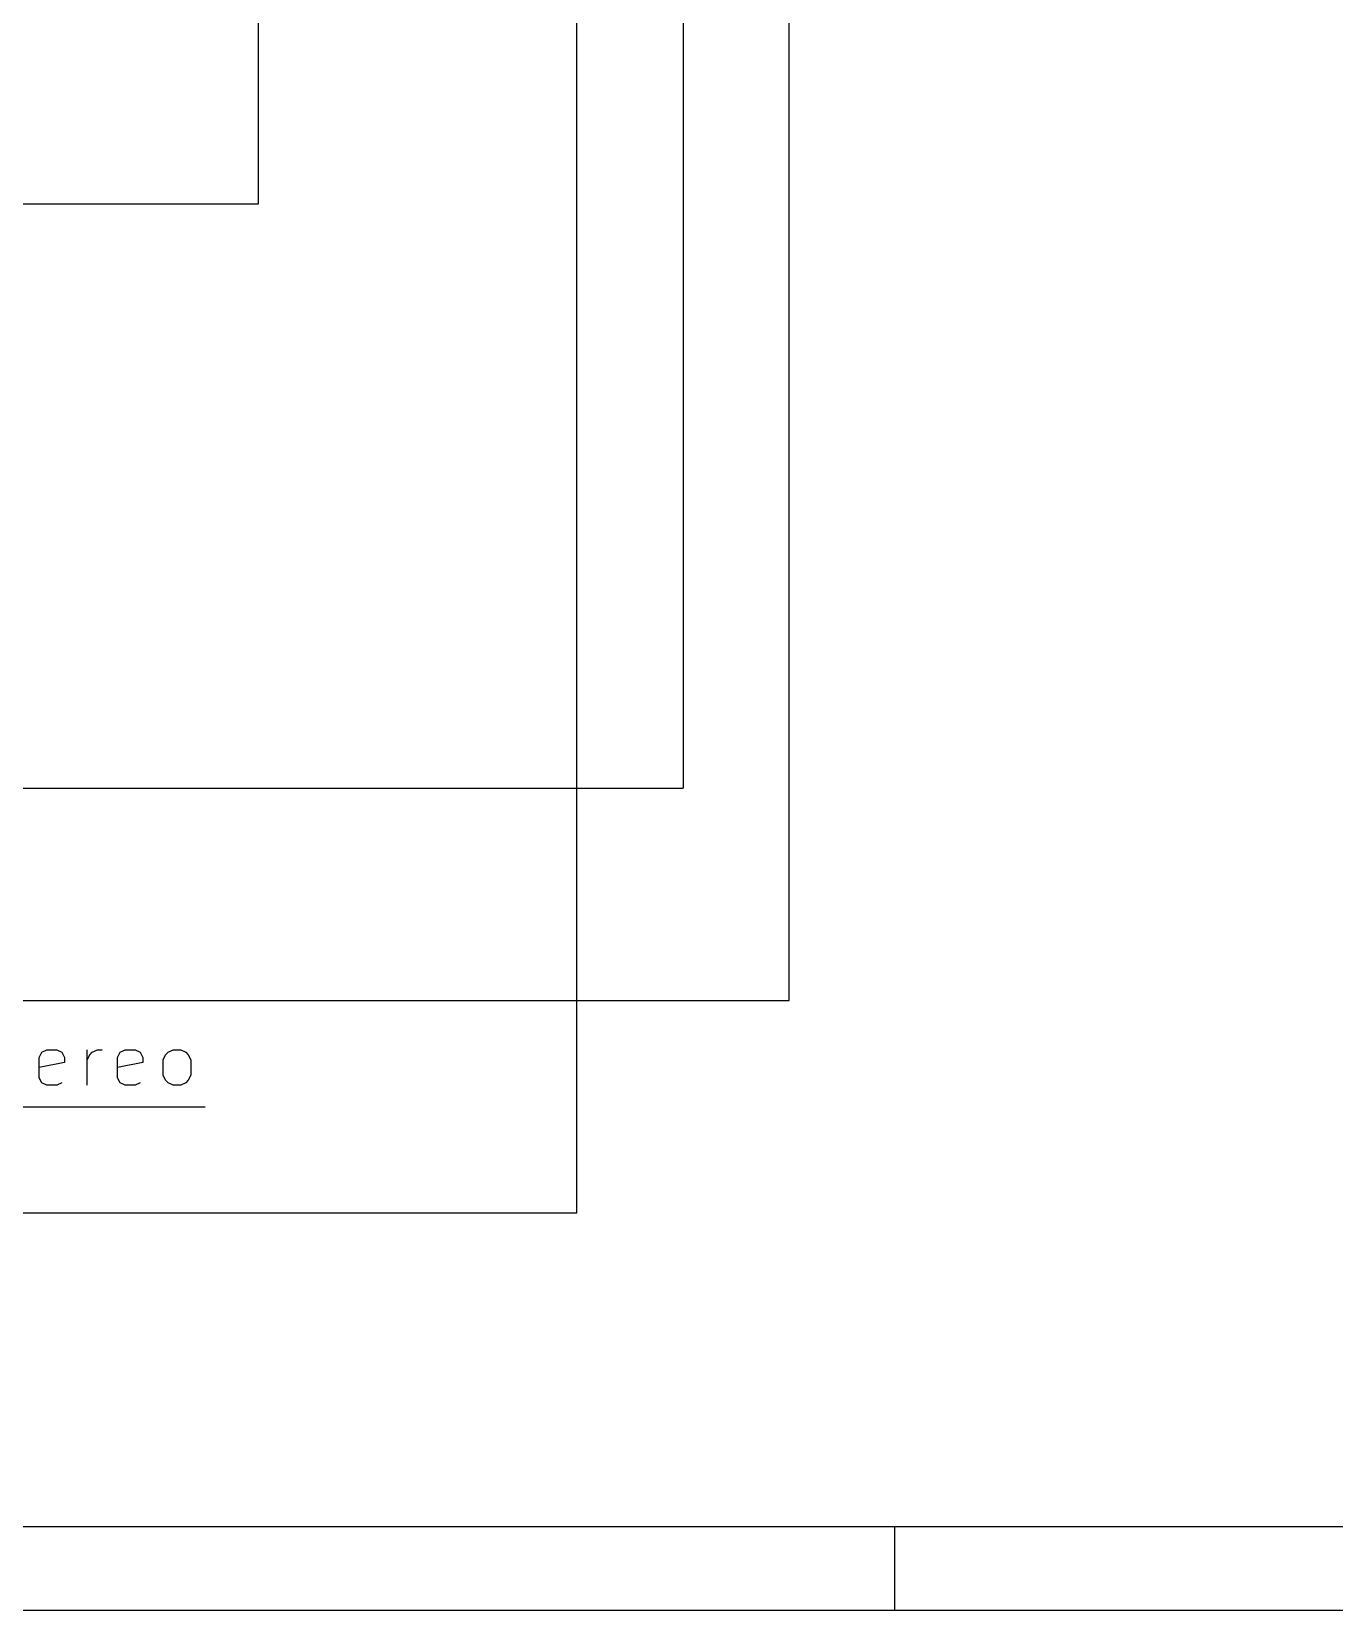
# Model space of a CAD drawing. Extents: x 0.4 to 11.3, y -7.9 to -0.4.
# Drawn here: x 5.486 to 6.713, y -7.874 to -6.388 of the extents above; entities that cross this region are included whole.
import ezdxf

# ---------------------------------------------------------------- set-up
doc = ezdxf.new("R2010")
doc.units = 0
doc.header["$MEASUREMENT"] = 0
for name, color, linetype in [('GRAY1', 251, 'CONTINUOUS'), ('GREEN3', 91, 'CONTINUOUS'), ('RED2', 1, 'CONTINUOUS')]:
    doc.layers.add(name, color=color, linetype=linetype)

msp = doc.modelspace()

# ---------------------------------------------------------------- linework, layer by layer
at = {"layer": 'GRAY1', "linetype": 'CONTINUOUS'}
for p, q in [((5.4935, -7.3536), (5.4959, -7.3488)), ((5.4935, -7.3727), (5.4935, -7.3536)), ((5.4959, -7.3488), (5.5006, -7.3465)), ((5.5006, -7.3465), (5.5102, -7.3465)), ((5.5102, -7.3465), (5.5149, -7.3488)), ((5.5149, -7.3488), (5.5173, -7.3536)), ((5.5173, -7.3536), (5.5173, -7.3584)), ((5.5387, -7.3798), (5.5387, -7.3465)), ((5.5387, -7.356), (5.5411, -7.3512)), ((5.5411, -7.3512), (5.5435, -7.3488)), ((5.5435, -7.3488), (5.5483, -7.3465)), ((5.5483, -7.3465), (5.553, -7.3465)), ((5.5673, -7.3536), (5.5697, -7.3488)), ((5.5673, -7.3727), (5.5673, -7.3536)), ((5.5697, -7.3488), (5.5745, -7.3465)), ((5.5745, -7.3465), (5.584, -7.3465)), ((5.584, -7.3465), (5.5887, -7.3488)), ((5.5887, -7.3488), (5.5911, -7.3536)), ((5.5911, -7.3536), (5.5911, -7.3584)), ((5.6102, -7.356), (5.6126, -7.3512)), ((5.6102, -7.3703), (5.6102, -7.356)), ((5.6126, -7.3512), (5.6149, -7.3488)), ((5.6149, -7.3488), (5.6197, -7.3465)), ((5.6197, -7.3465), (5.6268, -7.3465)), ((5.6268, -7.3465), (5.6316, -7.3488)), ((5.6316, -7.3488), (5.634, -7.3512)), ((5.634, -7.3512), (5.6364, -7.356)), ((5.6364, -7.356), (5.6364, -7.3703)), ((5.5173, -7.3584), (5.4935, -7.3631)), ((5.4959, -7.3774), (5.4935, -7.3727)), ((5.5911, -7.3584), (5.5673, -7.3631)), ((5.5697, -7.3774), (5.5673, -7.3727)), ((5.6126, -7.375), (5.6102, -7.3703)), ((5.6364, -7.3703), (5.634, -7.375)), ((5.5006, -7.3798), (5.4959, -7.3774)), ((5.5102, -7.3798), (5.5006, -7.3798)), ((5.5149, -7.3774), (5.5102, -7.3798)), ((5.5745, -7.3798), (5.5697, -7.3774)), ((5.584, -7.3798), (5.5745, -7.3798)), ((5.5887, -7.3774), (5.584, -7.3798)), ((5.6149, -7.3774), (5.6126, -7.375)), ((5.6197, -7.3798), (5.6149, -7.3774)), ((5.6268, -7.3798), (5.6197, -7.3798)), ((5.6316, -7.3774), (5.6268, -7.3798)), ((5.634, -7.375), (5.6316, -7.3774))]:
    msp.add_line(p, q, dxfattribs=at)
at = {"layer": 'GREEN3', "linetype": 'CONTINUOUS'}
for p, q in [((5.7, -6.55), (5.7, -4.7)), ((6, -7.5), (6, -4.8)), ((6.1, -4.9), (6.1, -7.1)), ((6.2, -7.3), (6.2, -5)), ((3.1, -6.55), (5.7, -6.55)), ((2.95, -7.1), (6.1, -7.1)), ((2.95, -7.3), (6.2, -7.3)), ((4.6, -7.4), (5.65, -7.4)), ((3.1, -7.5), (6, -7.5))]:
    msp.add_line(p, q, dxfattribs=at)
at = {"layer": 'RED2', "linetype": 'CONTINUOUS'}
for p, q in [((11.2206, -7.7956), (0.4724, -7.7956)), ((6.2992, -7.7956), (6.2992, -7.8743)), ((11.2993, -7.8743), (0.3937, -7.8743))]:
    msp.add_line(p, q, dxfattribs=at)

doc.saveas('drawing.dxf')
